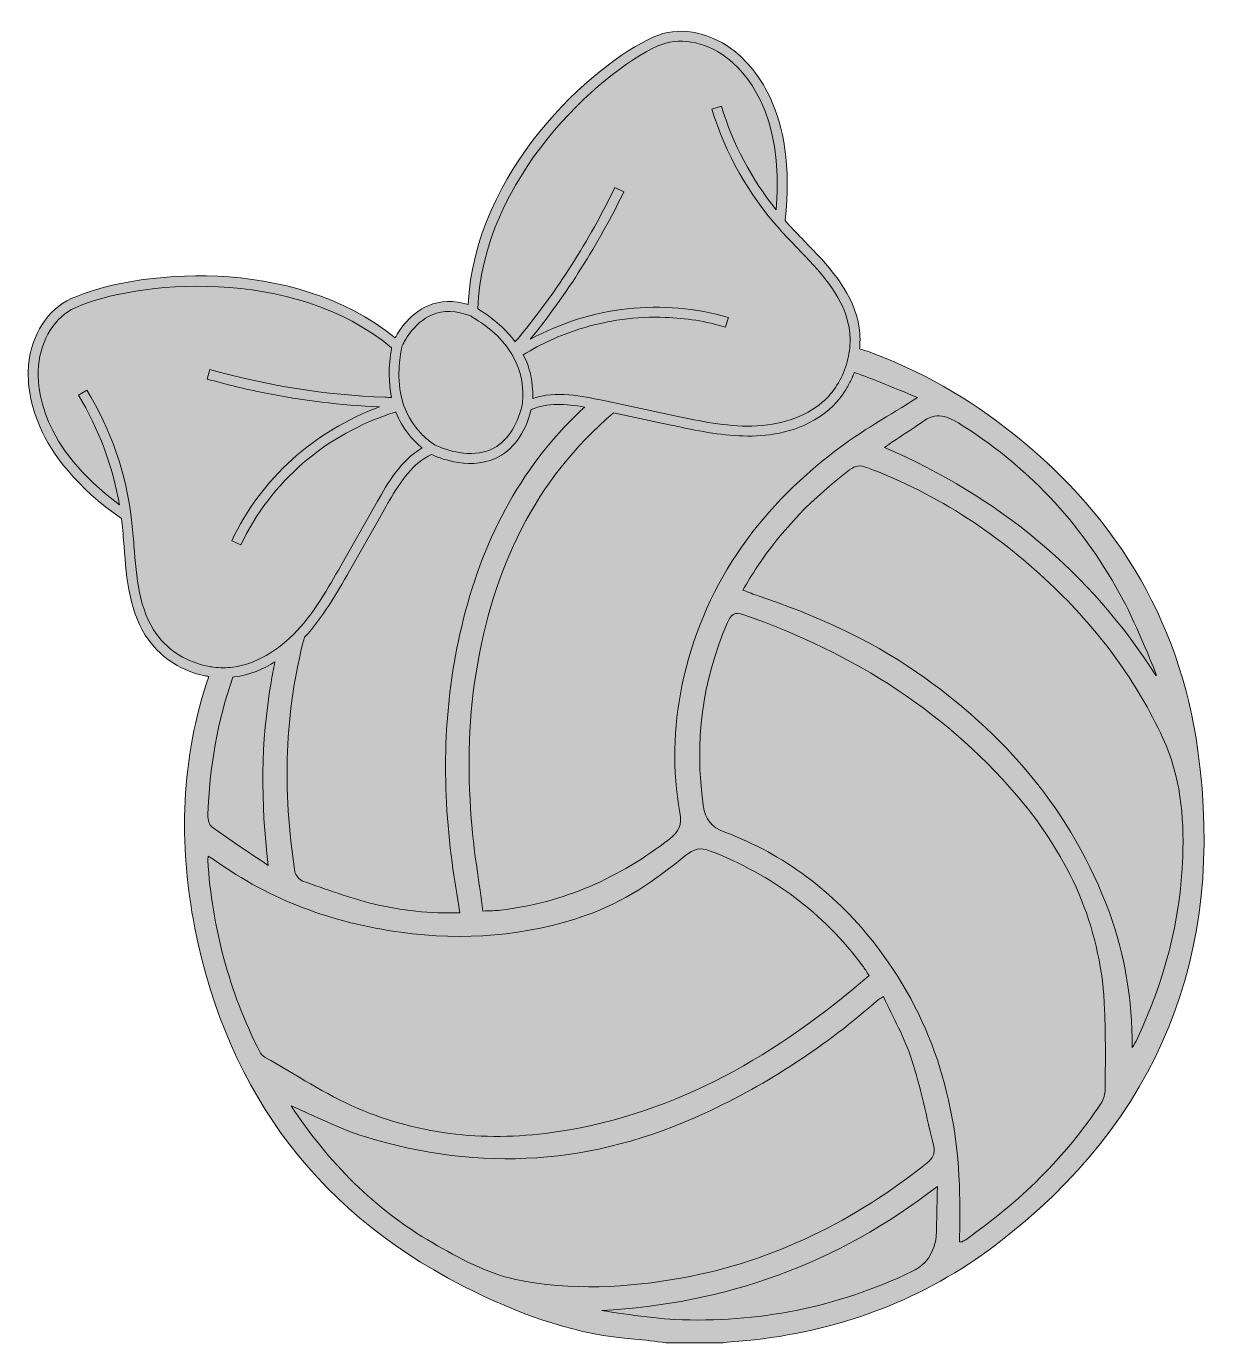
# Model space of a CAD drawing. Header units: inches. Extents: x 0.53 to 9.49, y -9.93 to -0.09.
import ezdxf

# ---------------------------------------------------------------- set-up
doc = ezdxf.new("R2010")
doc.units = ezdxf.units.IN
doc.header["$MEASUREMENT"] = 0
doc.layers.add('Layer 1', color=7, linetype='Continuous')

# ---------------------------------------------------------------- blocks, each defined once
blk = doc.blocks.new('block 3')
at = {"layer": 'Layer 1', "true_color": 0xefe2df}
h = blk.add_hatch(color=254, dxfattribs=at)
h.dxf.hatch_style = 2
edge = h.paths.add_edge_path()
edge.add_spline(control_points=[(7.1838, -2.8662), (6.979, -2.9974), (6.762, -3.1164), (6.5681, -3.2654), (5.9819, -3.7146), (5.577, -4.2888), (5.4249, -5.0211), (5.36, -5.3339), (5.3542, -5.6519), (5.4097, -5.9673), (5.4257, -6.0586), (5.4037, -6.1092), (5.3319, -6.1649), (4.9579, -6.4555), (4.5413, -6.641), (4.0689, -6.6965), (4.03, -6.7011), (3.9908, -6.7008), (3.9388, -6.7034), (3.9105, -6.4935), (3.8761, -6.2905), (3.8576, -6.086), (3.8224, -5.6974), (3.8253, -5.3088), (3.887, -4.9225), (4.0114, -4.1435), (4.3277, -3.4792), (4.9136, -2.9805), (4.9136, -2.9805), (5.2713, -3.0563), (5.2713, -3.0563), (5.2713, -3.0563), (5.3568, -3.0746), (5.3568, -3.0746), (5.3797, -3.0795), (5.4026, -3.0843), (5.4257, -3.0892), (5.5962, -3.125), (5.7715, -3.157), (5.9496, -3.1533), (6.1112, -3.1501), (6.3414, -3.1132), (6.5215, -2.9577), (6.557, -2.9271), (6.5887, -2.8925), (6.6167, -2.8547), (6.6207, -2.8493), (6.6245, -2.8441), (6.6282, -2.8387), (6.6313, -2.8344), (6.6342, -2.8301), (6.637, -2.8258), (6.6422, -2.8178), (6.6473, -2.8098), (6.6522, -2.8015), (6.6528, -2.8013), (6.6528, -2.801), (6.653, -2.8007), (6.6579, -2.7927), (6.6628, -2.7844), (6.6673, -2.7758), (6.6691, -2.7727), (6.6708, -2.7695), (6.6725, -2.7664), (6.6759, -2.7595), (6.6794, -2.7526), (6.6828, -2.7458), (6.6851, -2.7418), (6.6868, -2.7378), (6.6885, -2.7335), (6.6919, -2.7266), (6.6951, -2.7195), (6.6982, -2.712), (6.6994, -2.7097), (6.7002, -2.7075), (6.7011, -2.7052), (6.7042, -2.6977), (6.7074, -2.6897), (6.7102, -2.682), (6.7108, -2.6809), (6.7111, -2.6797), (6.7117, -2.6783), (6.7763, -2.7009), (6.8403, -2.7252), (6.9044, -2.7504), (7.0025, -2.789), (7.0989, -2.831), (7.1838, -2.8662)], knot_values=[0, 0, 0, 0, 1, 1, 1, 2, 2, 2, 3, 3, 3, 4, 4, 4, 5, 5, 5, 6, 6, 6, 7, 7, 7, 8, 8, 8, 9, 9, 9, 10, 10, 10, 11, 11, 11, 12, 12, 12, 13, 13, 13, 14, 14, 14, 15, 15, 15, 16, 16, 16, 17, 17, 17, 18, 18, 18, 19, 19, 19, 20, 20, 20, 21, 21, 21, 22, 22, 22, 23, 23, 23, 24, 24, 24, 25, 25, 25, 26, 26, 26, 27, 27, 27, 28, 28, 28, 29, 29, 29, 29], degree=3, periodic=1)
h = blk.add_hatch(color=254, dxfattribs=at)
h.dxf.hatch_style = 2
edge = h.paths.add_edge_path()
edge.add_spline(control_points=[(4.6991, -2.9365), (4.6903, -2.9445), (4.6814, -2.9528), (4.6725, -2.9611), (4.2041, -3.402), (3.9273, -3.9554), (3.7798, -4.5756), (3.6405, -5.1589), (3.6297, -5.7489), (3.7077, -6.3416), (3.724, -6.4646), (3.746, -6.5867), (3.7663, -6.7162), (3.545, -6.7228), (3.3291, -6.7014), (3.1187, -6.6493), (2.9399, -6.605), (2.7658, -6.5401), (2.5916, -6.4792), (2.5668, -6.4706), (2.5379, -6.436), (2.5342, -6.4097), (2.4401, -5.7983), (2.4572, -5.2124), (2.6054, -4.6577), (2.6059, -4.6571), (2.6062, -4.6568), (2.6068, -4.6562), (2.7443, -4.5078), (2.8444, -4.3311), (2.9414, -4.1604), (2.9414, -4.1604), (3.1527, -3.7884), (3.1527, -3.7884), (3.1527, -3.7884), (3.2153, -3.678), (3.2153, -3.678), (3.2227, -3.6648), (3.2302, -3.6517), (3.2379, -3.6388), (3.3248, -3.489), (3.4181, -3.3543), (3.5545, -3.2911), (3.5833, -3.3045), (3.6445, -3.33), (3.7214, -3.3454), (3.8127, -3.3637), (3.9256, -3.368), (4.0314, -3.3203), (4.161, -3.2622), (4.2507, -3.139), (4.2996, -2.9554), (4.418, -2.9039), (4.555, -2.9113), (4.6991, -2.9365)], knot_values=[0, 0, 0, 0, 1, 1, 1, 2, 2, 2, 3, 3, 3, 4, 4, 4, 5, 5, 5, 6, 6, 6, 7, 7, 7, 8, 8, 8, 9, 9, 9, 10, 10, 10, 11, 11, 11, 12, 12, 12, 13, 13, 13, 14, 14, 14, 15, 15, 15, 16, 16, 16, 17, 17, 17, 18, 18, 18, 18], degree=3, periodic=1)
h = blk.add_hatch(color=254, dxfattribs=at)
h.dxf.hatch_style = 2
edge = h.paths.add_edge_path()
edge.add_spline(control_points=[(7.5265, -3.0786), (8.0406, -3.4069), (8.4368, -3.8421), (8.7209, -4.3795), (8.8167, -4.5607), (8.9755, -4.9415), (8.9681, -4.946), (8.4718, -4.168), (7.7916, -3.6084), (6.9368, -3.2381), (6.9662, -3.2173), (7.167, -3.0856), (7.2358, -3.0378), (7.3392, -2.9659), (7.428, -3.0157), (7.5265, -3.0786)], knot_values=[0, 0, 0, 0, 1, 1, 1, 2, 2, 2, 3, 3, 3, 4, 4, 4, 5, 5, 5, 5], degree=3, periodic=1)
h = blk.add_hatch(color=254, dxfattribs=at)
h.dxf.hatch_style = 2
edge = h.paths.add_edge_path()
edge.add_spline(control_points=[(9.1659, -6.2947), (9.1499, -6.7793), (9.0241, -7.2383), (8.8167, -7.6757), (8.8122, -7.6848), (8.806, -7.693), (8.7877, -7.7231), (8.7874, -7.3619), (8.7352, -7.0323), (8.6174, -6.7143), (8.3366, -5.9559), (7.836, -5.3727), (7.1771, -4.917), (6.8131, -4.6654), (6.4131, -4.4881), (5.9951, -4.3483), (5.9603, -4.3366), (5.9264, -4.3222), (5.8791, -4.3043), (5.9165, -4.2439), (5.9491, -4.1877), (5.9849, -4.1338), (6.1727, -3.8507), (6.4064, -3.6116), (6.6769, -3.4066), (6.7205, -3.3737), (6.7554, -3.3696), (6.806, -3.3885), (7.3405, -3.5872), (7.8032, -3.8974), (8.2112, -4.2912), (8.5473, -4.6157), (8.8206, -4.9852), (9.0176, -5.4118), (9.1484, -5.6951), (9.1759, -5.992), (9.1659, -6.2947)], knot_values=[0, 0, 0, 0, 1, 1, 1, 2, 2, 2, 3, 3, 3, 4, 4, 4, 5, 5, 5, 6, 6, 6, 7, 7, 7, 8, 8, 8, 9, 9, 9, 10, 10, 10, 11, 11, 11, 12, 12, 12, 12], degree=3, periodic=1)
h = blk.add_hatch(color=254, dxfattribs=at)
h.dxf.hatch_style = 2
edge = h.paths.add_edge_path()
edge.add_spline(control_points=[(8.5864, -8.035), (8.5862, -8.0698), (8.5749, -8.1093), (8.556, -8.1382), (8.2882, -8.5468), (7.9428, -8.8793), (7.5446, -9.1591), (7.536, -9.1651), (7.5267, -9.1704), (7.5169, -9.1747), (7.5128, -9.1766), (7.5072, -9.175), (7.4993, -9.175), (7.4993, -9.0543), (7.5017, -8.9336), (7.499, -8.8131), (7.4834, -8.1159), (7.2873, -7.4795), (6.8496, -6.9284), (6.5557, -6.5583), (6.19, -6.2798), (5.7451, -6.1139), (5.6433, -6.0761), (5.6002, -6.0216), (5.5846, -5.9131), (5.5168, -5.4396), (5.575, -4.9857), (5.7652, -4.5472), (5.7914, -4.4866), (5.817, -4.4644), (5.888, -4.4892), (6.7097, -4.777), (7.4235, -5.2242), (7.9786, -5.9028), (8.3437, -6.3492), (8.5603, -6.8583), (8.5824, -7.4402), (8.5899, -7.6383), (8.5878, -7.8368), (8.5864, -8.035)], knot_values=[0, 0, 0, 0, 1, 1, 1, 2, 2, 2, 3, 3, 3, 4, 4, 4, 5, 5, 5, 6, 6, 6, 7, 7, 7, 8, 8, 8, 9, 9, 9, 10, 10, 10, 11, 11, 11, 12, 12, 12, 13, 13, 13, 13], degree=3, periodic=1)
h = blk.add_hatch(color=254, dxfattribs=at)
h.dxf.hatch_style = 2
edge = h.paths.add_edge_path()
edge.add_spline(control_points=[(2.356, -4.9948), (2.2794, -5.4406), (2.2771, -5.8876), (2.3343, -6.3622), (2.1804, -6.2581), (2.046, -6.1706), (1.9159, -6.0769), (1.8948, -6.0614), (1.8831, -6.0182), (1.8839, -5.9888), (1.8945, -5.6299), (1.9565, -5.285), (2.0701, -4.9551), (2.0738, -4.9548), (2.0772, -4.9545), (2.0809, -4.9539), (2.1965, -4.9385), (2.2983, -4.8953), (2.3852, -4.8412), (2.3746, -4.8921), (2.3649, -4.9433), (2.356, -4.9948)], knot_values=[0, 0, 0, 0, 1, 1, 1, 2, 2, 2, 3, 3, 3, 4, 4, 4, 5, 5, 5, 6, 6, 6, 7, 7, 7, 7], degree=3, periodic=1)
h = blk.add_hatch(color=254, dxfattribs=at)
h.dxf.hatch_style = 2
edge = h.paths.add_edge_path()
edge.add_spline(control_points=[(2.2696, -7.7515), (2.0417, -7.3024), (1.9162, -6.8253), (1.8826, -6.3233), (1.8821, -6.3158), (1.8845, -6.3081), (1.8864, -6.2942), (1.9042, -6.3042), (1.9205, -6.3116), (1.9345, -6.3219), (2.3506, -6.6235), (2.8186, -6.7919), (3.3247, -6.862), (3.7964, -6.9273), (4.2581, -6.8925), (4.71, -6.7346), (4.9902, -6.6369), (5.2281, -6.472), (5.4538, -6.2868), (5.513, -6.2381), (5.5613, -6.2251), (5.6368, -6.2545), (6.0977, -6.4335), (6.4803, -6.7141), (6.7745, -7.1127), (6.7901, -7.1337), (6.8036, -7.1561), (6.8235, -7.186), (6.142, -7.7727), (5.3971, -8.2152), (4.5006, -8.3516), (3.9854, -8.43), (3.478, -8.3832), (2.9984, -8.1754), (2.7595, -8.0721), (2.5395, -7.9253), (2.3117, -7.7969), (2.2946, -7.7872), (2.2787, -7.7693), (2.2696, -7.7515)], knot_values=[0, 0, 0, 0, 1, 1, 1, 2, 2, 2, 3, 3, 3, 4, 4, 4, 5, 5, 5, 6, 6, 6, 7, 7, 7, 8, 8, 8, 9, 9, 9, 10, 10, 10, 11, 11, 11, 12, 12, 12, 13, 13, 13, 13], degree=3, periodic=1)
h = blk.add_hatch(color=254, dxfattribs=at)
h.dxf.hatch_style = 2
edge = h.paths.add_edge_path()
edge.add_spline(control_points=[(4.1837, -9.4561), (3.9669, -9.4114), (3.7588, -9.2953), (3.5634, -9.1828), (3.1271, -8.9314), (2.7835, -8.5778), (2.5051, -8.1589), (2.6909, -8.2377), (2.8672, -8.3309), (3.0544, -8.3889), (3.9225, -8.6584), (4.7691, -8.5982), (5.596, -8.2137), (6.071, -7.993), (6.5016, -7.7099), (6.893, -7.3646), (6.8988, -7.3596), (6.9064, -7.3566), (6.9303, -7.3428), (7.0023, -7.5002), (7.0881, -7.6499), (7.1403, -7.8107), (7.2094, -8.0234), (7.2522, -8.2447), (7.3061, -8.4624), (7.3188, -8.5141), (7.3002, -8.55), (7.2577, -8.5842), (6.7177, -9.0166), (6.1159, -9.3175), (5.4318, -9.4437), (5.0167, -9.5202), (4.5953, -9.5408), (4.1837, -9.4561)], knot_values=[0, 0, 0, 0, 1, 1, 1, 2, 2, 2, 3, 3, 3, 4, 4, 4, 5, 5, 5, 6, 6, 6, 7, 7, 7, 8, 8, 8, 9, 9, 9, 10, 10, 10, 11, 11, 11, 11], degree=3, periodic=1)
h = blk.add_hatch(color=254, dxfattribs=at)
h.dxf.hatch_style = 2
edge = h.paths.add_edge_path()
edge.add_spline(control_points=[(7.3207, -9.1599), (7.2883, -9.3216), (7.2027, -9.3628), (7.1425, -9.3981), (6.581, -9.665), (5.9908, -9.7827), (5.3713, -9.7558), (5.1898, -9.7478), (4.8259, -9.6881), (4.8259, -9.6881), (5.7483, -9.6391), (6.58, -9.3434), (7.3333, -8.7608), (7.3277, -8.8751), (7.3295, -9.116), (7.3207, -9.1599)], knot_values=[0, 0, 0, 0, 1, 1, 1, 2, 2, 2, 3, 3, 3, 4, 4, 4, 5, 5, 5, 5], degree=3, periodic=1)
at = {"layer": 'Layer 1', "lineweight": 0}
for points, knots in [([(7.1838, -2.8662), (6.979, -2.9974), (6.762, -3.1164), (6.5681, -3.2654), (5.9819, -3.7146), (5.577, -4.2888), (5.4249, -5.0211), (5.36, -5.3339), (5.3542, -5.6519), (5.4097, -5.9673), (5.4257, -6.0586), (5.4037, -6.1092), (5.3319, -6.1649), (4.9579, -6.4555), (4.5413, -6.641), (4.0689, -6.6965), (4.03, -6.7011), (3.9908, -6.7008), (3.9388, -6.7034), (3.9105, -6.4935), (3.8761, -6.2905), (3.8576, -6.086), (3.8224, -5.6974), (3.8253, -5.3088), (3.887, -4.9225), (4.0114, -4.1435), (4.3277, -3.4792), (4.9136, -2.9805), (4.9136, -2.9805), (5.2713, -3.0563), (5.2713, -3.0563), (5.2713, -3.0563), (5.3568, -3.0746), (5.3568, -3.0746), (5.3797, -3.0795), (5.4026, -3.0843), (5.4257, -3.0892), (5.5962, -3.125), (5.7715, -3.157), (5.9496, -3.1533), (6.1112, -3.1501), (6.3414, -3.1132), (6.5215, -2.9577), (6.557, -2.9271), (6.5887, -2.8925), (6.6167, -2.8547), (6.6207, -2.8493), (6.6245, -2.8441), (6.6282, -2.8387), (6.6313, -2.8344), (6.6342, -2.8301), (6.637, -2.8258), (6.6422, -2.8178), (6.6473, -2.8098), (6.6522, -2.8015), (6.6528, -2.8013), (6.6528, -2.801), (6.653, -2.8007), (6.6579, -2.7927), (6.6628, -2.7844), (6.6673, -2.7758), (6.6691, -2.7727), (6.6708, -2.7695), (6.6725, -2.7664), (6.6759, -2.7595), (6.6794, -2.7526), (6.6828, -2.7458), (6.6851, -2.7418), (6.6868, -2.7378), (6.6885, -2.7335), (6.6919, -2.7266), (6.6951, -2.7195), (6.6982, -2.712), (6.6994, -2.7097), (6.7002, -2.7075), (6.7011, -2.7052), (6.7042, -2.6977), (6.7074, -2.6897), (6.7102, -2.682), (6.7108, -2.6809), (6.7111, -2.6797), (6.7117, -2.6783), (6.7763, -2.7009), (6.8403, -2.7252), (6.9044, -2.7504), (7.0025, -2.789), (7.0989, -2.831), (7.1838, -2.8662)], [0, 0, 0, 0, 1, 1, 1, 2, 2, 2, 3, 3, 3, 4, 4, 4, 5, 5, 5, 6, 6, 6, 7, 7, 7, 8, 8, 8, 9, 9, 9, 10, 10, 10, 11, 11, 11, 12, 12, 12, 13, 13, 13, 14, 14, 14, 15, 15, 15, 16, 16, 16, 17, 17, 17, 18, 18, 18, 19, 19, 19, 20, 20, 20, 21, 21, 21, 22, 22, 22, 23, 23, 23, 24, 24, 24, 25, 25, 25, 26, 26, 26, 27, 27, 27, 28, 28, 28, 29, 29, 29, 29]), ([(4.6991, -2.9365), (4.6903, -2.9445), (4.6814, -2.9528), (4.6725, -2.9611), (4.2041, -3.402), (3.9273, -3.9554), (3.7798, -4.5756), (3.6405, -5.1589), (3.6297, -5.7489), (3.7077, -6.3416), (3.724, -6.4646), (3.746, -6.5867), (3.7663, -6.7162), (3.545, -6.7228), (3.3291, -6.7014), (3.1187, -6.6493), (2.9399, -6.605), (2.7658, -6.5401), (2.5916, -6.4792), (2.5668, -6.4706), (2.5379, -6.436), (2.5342, -6.4097), (2.4401, -5.7983), (2.4572, -5.2124), (2.6054, -4.6577), (2.6059, -4.6571), (2.6062, -4.6568), (2.6068, -4.6562), (2.7443, -4.5078), (2.8444, -4.3311), (2.9414, -4.1604), (2.9414, -4.1604), (3.1527, -3.7884), (3.1527, -3.7884), (3.1527, -3.7884), (3.2153, -3.678), (3.2153, -3.678), (3.2227, -3.6648), (3.2302, -3.6517), (3.2379, -3.6388), (3.3248, -3.489), (3.4181, -3.3543), (3.5545, -3.2911), (3.5833, -3.3045), (3.6445, -3.33), (3.7214, -3.3454), (3.8127, -3.3637), (3.9256, -3.368), (4.0314, -3.3203), (4.161, -3.2622), (4.2507, -3.139), (4.2996, -2.9554), (4.418, -2.9039), (4.555, -2.9113), (4.6991, -2.9365)], [0, 0, 0, 0, 1, 1, 1, 2, 2, 2, 3, 3, 3, 4, 4, 4, 5, 5, 5, 6, 6, 6, 7, 7, 7, 8, 8, 8, 9, 9, 9, 10, 10, 10, 11, 11, 11, 12, 12, 12, 13, 13, 13, 14, 14, 14, 15, 15, 15, 16, 16, 16, 17, 17, 17, 18, 18, 18, 18]), ([(7.5265, -3.0786), (8.0406, -3.4069), (8.4368, -3.8421), (8.7209, -4.3795), (8.8167, -4.5607), (8.9755, -4.9415), (8.9681, -4.946), (8.4718, -4.168), (7.7916, -3.6084), (6.9368, -3.2381), (6.9662, -3.2173), (7.167, -3.0856), (7.2358, -3.0378), (7.3392, -2.9659), (7.428, -3.0157), (7.5265, -3.0786)], [0, 0, 0, 0, 1, 1, 1, 2, 2, 2, 3, 3, 3, 4, 4, 4, 5, 5, 5, 5]), ([(9.1659, -6.2947), (9.1499, -6.7793), (9.0241, -7.2383), (8.8167, -7.6757), (8.8122, -7.6848), (8.806, -7.693), (8.7877, -7.7231), (8.7874, -7.3619), (8.7352, -7.0323), (8.6174, -6.7143), (8.3366, -5.9559), (7.836, -5.3727), (7.1771, -4.917), (6.8131, -4.6654), (6.4131, -4.4881), (5.9951, -4.3483), (5.9603, -4.3366), (5.9264, -4.3222), (5.8791, -4.3043), (5.9165, -4.2439), (5.9491, -4.1877), (5.9849, -4.1338), (6.1727, -3.8507), (6.4064, -3.6116), (6.6769, -3.4066), (6.7205, -3.3737), (6.7554, -3.3696), (6.806, -3.3885), (7.3405, -3.5872), (7.8032, -3.8974), (8.2112, -4.2912), (8.5473, -4.6157), (8.8206, -4.9852), (9.0176, -5.4118), (9.1484, -5.6951), (9.1759, -5.992), (9.1659, -6.2947)], [0, 0, 0, 0, 1, 1, 1, 2, 2, 2, 3, 3, 3, 4, 4, 4, 5, 5, 5, 6, 6, 6, 7, 7, 7, 8, 8, 8, 9, 9, 9, 10, 10, 10, 11, 11, 11, 12, 12, 12, 12]), ([(8.5864, -8.035), (8.5862, -8.0698), (8.5749, -8.1093), (8.556, -8.1382), (8.2882, -8.5468), (7.9428, -8.8793), (7.5446, -9.1591), (7.536, -9.1651), (7.5267, -9.1704), (7.5169, -9.1747), (7.5128, -9.1766), (7.5072, -9.175), (7.4993, -9.175), (7.4993, -9.0543), (7.5017, -8.9336), (7.499, -8.8131), (7.4834, -8.1159), (7.2873, -7.4795), (6.8496, -6.9284), (6.5557, -6.5583), (6.19, -6.2798), (5.7451, -6.1139), (5.6433, -6.0761), (5.6002, -6.0216), (5.5846, -5.9131), (5.5168, -5.4396), (5.575, -4.9857), (5.7652, -4.5472), (5.7914, -4.4866), (5.817, -4.4644), (5.888, -4.4892), (6.7097, -4.777), (7.4235, -5.2242), (7.9786, -5.9028), (8.3437, -6.3492), (8.5603, -6.8583), (8.5824, -7.4402), (8.5899, -7.6383), (8.5878, -7.8368), (8.5864, -8.035)], [0, 0, 0, 0, 1, 1, 1, 2, 2, 2, 3, 3, 3, 4, 4, 4, 5, 5, 5, 6, 6, 6, 7, 7, 7, 8, 8, 8, 9, 9, 9, 10, 10, 10, 11, 11, 11, 12, 12, 12, 13, 13, 13, 13]), ([(2.356, -4.9948), (2.2794, -5.4406), (2.2771, -5.8876), (2.3343, -6.3622), (2.1804, -6.2581), (2.046, -6.1706), (1.9159, -6.0769), (1.8948, -6.0614), (1.8831, -6.0182), (1.8839, -5.9888), (1.8945, -5.6299), (1.9565, -5.285), (2.0701, -4.9551), (2.0738, -4.9548), (2.0772, -4.9545), (2.0809, -4.9539), (2.1965, -4.9385), (2.2983, -4.8953), (2.3852, -4.8412), (2.3746, -4.8921), (2.3649, -4.9433), (2.356, -4.9948)], [0, 0, 0, 0, 1, 1, 1, 2, 2, 2, 3, 3, 3, 4, 4, 4, 5, 5, 5, 6, 6, 6, 7, 7, 7, 7]), ([(2.2696, -7.7515), (2.0417, -7.3024), (1.9162, -6.8253), (1.8826, -6.3233), (1.8821, -6.3158), (1.8845, -6.3081), (1.8864, -6.2942), (1.9042, -6.3042), (1.9205, -6.3116), (1.9345, -6.3219), (2.3506, -6.6235), (2.8186, -6.7919), (3.3247, -6.862), (3.7964, -6.9273), (4.2581, -6.8925), (4.71, -6.7346), (4.9902, -6.6369), (5.2281, -6.472), (5.4538, -6.2868), (5.513, -6.2381), (5.5613, -6.2251), (5.6368, -6.2545), (6.0977, -6.4335), (6.4803, -6.7141), (6.7745, -7.1127), (6.7901, -7.1337), (6.8036, -7.1561), (6.8235, -7.186), (6.142, -7.7727), (5.3971, -8.2152), (4.5006, -8.3516), (3.9854, -8.43), (3.478, -8.3832), (2.9984, -8.1754), (2.7595, -8.0721), (2.5395, -7.9253), (2.3117, -7.7969), (2.2946, -7.7872), (2.2787, -7.7693), (2.2696, -7.7515)], [0, 0, 0, 0, 1, 1, 1, 2, 2, 2, 3, 3, 3, 4, 4, 4, 5, 5, 5, 6, 6, 6, 7, 7, 7, 8, 8, 8, 9, 9, 9, 10, 10, 10, 11, 11, 11, 12, 12, 12, 13, 13, 13, 13]), ([(4.1837, -9.4561), (3.9669, -9.4114), (3.7588, -9.2953), (3.5634, -9.1828), (3.1271, -8.9314), (2.7835, -8.5778), (2.5051, -8.1589), (2.6909, -8.2377), (2.8672, -8.3309), (3.0544, -8.3889), (3.9225, -8.6584), (4.7691, -8.5982), (5.596, -8.2137), (6.071, -7.993), (6.5016, -7.7099), (6.893, -7.3646), (6.8988, -7.3596), (6.9064, -7.3566), (6.9303, -7.3428), (7.0023, -7.5002), (7.0881, -7.6499), (7.1403, -7.8107), (7.2094, -8.0234), (7.2522, -8.2447), (7.3061, -8.4624), (7.3188, -8.5141), (7.3002, -8.55), (7.2577, -8.5842), (6.7177, -9.0166), (6.1159, -9.3175), (5.4318, -9.4437), (5.0167, -9.5202), (4.5953, -9.5408), (4.1837, -9.4561)], [0, 0, 0, 0, 1, 1, 1, 2, 2, 2, 3, 3, 3, 4, 4, 4, 5, 5, 5, 6, 6, 6, 7, 7, 7, 8, 8, 8, 9, 9, 9, 10, 10, 10, 11, 11, 11, 11]), ([(7.3207, -9.1599), (7.2883, -9.3216), (7.2027, -9.3628), (7.1425, -9.3981), (6.581, -9.665), (5.9908, -9.7827), (5.3713, -9.7558), (5.1898, -9.7478), (4.8259, -9.6881), (4.8259, -9.6881), (5.7483, -9.6391), (6.58, -9.3434), (7.3333, -8.7608), (7.3277, -8.8751), (7.3295, -9.116), (7.3207, -9.1599)], [0, 0, 0, 0, 1, 1, 1, 2, 2, 2, 3, 3, 3, 4, 4, 4, 5, 5, 5, 5])]:
    blk.add_open_spline(points, degree=3, knots=knots, dxfattribs=at)
blk = doc.blocks.new('block 4')
at = {"layer": 'Layer 1', "true_color": 0xef5bbb}
h = blk.add_hatch(color=223, dxfattribs=at)
h.dxf.hatch_style = 2
edge = h.paths.add_edge_path()
edge.add_spline(control_points=[(6.4728, -2.9014), (6.3455, -3.0115), (6.1591, -3.0744), (5.9481, -3.079), (5.7542, -3.083), (5.56, -3.0415), (5.3722, -3.0018), (5.3722, -3.0018), (4.8297, -2.8863), (4.8297, -2.8863), (4.6821, -2.8551), (4.4851, -2.8133), (4.3101, -2.8717), (4.3115, -2.8396), (4.3107, -2.8082), (4.3073, -2.7773), (4.2998, -2.6955), (4.2772, -2.6183), (4.2401, -2.546), (4.3727, -2.4642), (4.5151, -2.3996), (4.6627, -2.3532), (4.8686, -2.2886), (5.0848, -2.2589), (5.2989, -2.2663), (5.2989, -2.2663), (5.3001, -2.2663), (5.3001, -2.2663), (5.4528, -2.2717), (5.6043, -2.296), (5.7508, -2.3395), (5.7508, -2.3395), (5.7711, -2.2715), (5.7711, -2.2715), (5.7711, -2.2715), (5.7719, -2.2683), (5.7719, -2.2683), (5.2864, -2.123), (4.7428, -2.1848), (4.2915, -2.4304), (4.566, -2.0916), (4.8014, -1.721), (4.9907, -1.3281), (4.9907, -1.3281), (4.9238, -1.2958), (4.9238, -1.2958), (4.7316, -1.6947), (4.4917, -2.0704), (4.2106, -2.4127), (4.2006, -2.425), (4.19, -2.4367), (4.1797, -2.449), (4.1137, -2.3601), (4.023, -2.2792), (3.9075, -2.2071), (3.9049, -2.2054), (3.9032, -2.2043), (3.9009, -2.2028), (3.9309, -1.24), (4.8031, -0.4368), (5.2458, -0.2378), (5.3965, -0.17), (5.5909, -0.202), (5.7533, -0.3212), (5.89, -0.4216), (6.1911, -0.7302), (6.1291, -1.4628), (5.9455, -1.2343), (5.8048, -0.9692), (5.7199, -0.6893), (5.7199, -0.6893), (5.6487, -0.711), (5.6487, -0.711), (5.7488, -1.0401), (5.9232, -1.3495), (6.1528, -1.6058), (6.1957, -1.6535), (6.2415, -1.7007), (6.2858, -1.7467), (6.4491, -1.916), (6.6183, -2.091), (6.6675, -2.3141), (6.6775, -2.359), (6.6818, -2.405), (6.6807, -2.451), (6.6792, -2.5077), (6.6701, -2.5643), (6.6535, -2.6186), (6.6206, -2.7273), (6.5583, -2.8273), (6.4728, -2.9014)], knot_values=[0, 0, 0, 0, 1, 1, 1, 2, 2, 2, 3, 3, 3, 4, 4, 4, 5, 5, 5, 6, 6, 6, 7, 7, 7, 8, 8, 8, 9, 9, 9, 10, 10, 10, 11, 11, 11, 12, 12, 12, 13, 13, 13, 14, 14, 14, 15, 15, 15, 16, 16, 16, 17, 17, 17, 18, 18, 18, 19, 19, 19, 20, 20, 20, 21, 21, 21, 22, 22, 22, 23, 23, 23, 24, 24, 24, 25, 25, 25, 26, 26, 26, 27, 27, 27, 28, 28, 28, 29, 29, 29, 30, 30, 30, 30], degree=3, periodic=1)
h = blk.add_hatch(color=223, dxfattribs=at)
h.dxf.hatch_style = 2
edge = h.paths.add_edge_path()
edge.add_spline(control_points=[(3.1506, -3.6412), (3.1506, -3.6412), (3.0542, -3.811), (3.0542, -3.811), (3.0542, -3.811), (2.8766, -4.1236), (2.8766, -4.1236), (2.782, -4.2906), (2.6839, -4.4633), (2.5521, -4.6054), (2.4088, -4.7604), (2.2378, -4.8579), (2.0711, -4.8802), (2.0225, -4.8868), (1.9733, -4.8865), (1.9244, -4.8802), (1.911, -4.8788), (1.8975, -4.8765), (1.8841, -4.8739), (1.7334, -4.845), (1.5921, -4.7598), (1.5023, -4.6357), (1.3685, -4.451), (1.3496, -4.2082), (1.3316, -3.9737), (1.3268, -3.91), (1.3216, -3.8445), (1.3145, -3.7807), (1.2753, -3.439), (1.1595, -3.1033), (0.9799, -2.8096), (0.9799, -2.8096), (0.9164, -2.8485), (0.9164, -2.8485), (1.0694, -3.0981), (1.1743, -3.3792), (1.2232, -3.6681), (0.6342, -3.2283), (0.6033, -2.7982), (0.619, -2.6292), (0.6373, -2.4287), (0.7426, -2.262), (0.8933, -2.1942), (1.3362, -1.9952), (2.5163, -1.8763), (3.2564, -2.4934), (3.2561, -2.4956), (3.2558, -2.4976), (3.2552, -2.5002), (3.2324, -2.6349), (3.2326, -2.7564), (3.2555, -2.8648), (3.2392, -2.8645), (3.2232, -2.8642), (3.2072, -2.8637), (2.7648, -2.8468), (2.3245, -2.777), (1.8984, -2.6558), (1.8984, -2.6558), (1.8781, -2.7273), (1.8781, -2.7273), (2.0191, -2.7673), (2.1617, -2.8019), (2.3056, -2.8311), (2.5892, -2.888), (2.8772, -2.9231), (3.1663, -2.936), (2.6833, -3.1107), (2.2767, -3.4762), (2.0628, -3.9357), (2.0628, -3.9357), (2.1303, -3.9672), (2.1303, -3.9672), (2.3482, -3.4988), (2.7745, -3.1319), (3.2761, -2.9778), (3.2798, -2.9763), (3.2838, -2.9752), (3.2878, -2.974), (3.3116, -3.0347), (3.3436, -3.0904), (3.3842, -3.141), (3.4056, -3.1679), (3.4294, -3.1934), (3.4557, -3.2174), (3.4651, -3.226), (3.4748, -3.2343), (3.4849, -3.2426), (3.325, -3.3346), (3.2252, -3.5096), (3.1506, -3.6412)], knot_values=[0, 0, 0, 0, 1, 1, 1, 2, 2, 2, 3, 3, 3, 4, 4, 4, 5, 5, 5, 6, 6, 6, 7, 7, 7, 8, 8, 8, 9, 9, 9, 10, 10, 10, 11, 11, 11, 12, 12, 12, 13, 13, 13, 14, 14, 14, 15, 15, 15, 16, 16, 16, 17, 17, 17, 18, 18, 18, 19, 19, 19, 20, 20, 20, 21, 21, 21, 22, 22, 22, 23, 23, 23, 24, 24, 24, 25, 25, 25, 26, 26, 26, 27, 27, 27, 28, 28, 28, 29, 29, 29, 30, 30, 30, 30], degree=3, periodic=1)
h = blk.add_hatch(color=223, dxfattribs=at)
h.dxf.hatch_style = 2
edge = h.paths.add_edge_path()
edge.add_spline(control_points=[(4.2321, -2.9217), (4.19, -3.0907), (4.1125, -3.2019), (4.0013, -3.2523), (3.9827, -3.2606), (3.9638, -3.2671), (3.9447, -3.272), (3.7802, -3.3132), (3.605, -3.2328), (3.5761, -3.2188), (3.5761, -3.2188), (3.5761, -3.2185), (3.5761, -3.2185), (3.5592, -3.2068), (3.5435, -3.1948), (3.5286, -3.1822), (3.4997, -3.1585), (3.4746, -3.1333), (3.4528, -3.1076), (3.4034, -3.0498), (3.3702, -2.9881), (3.3482, -2.9269), (3.2873, -2.755), (3.3159, -2.5869), (3.3284, -2.5128), (3.3304, -2.5008), (3.3319, -2.4919), (3.3327, -2.4851), (3.3459, -2.4553), (3.4177, -2.3072), (3.5581, -2.2474), (3.6438, -2.2108), (3.7405, -2.2137), (3.8457, -2.2554), (3.8514, -2.2594), (3.8583, -2.264), (3.8683, -2.27), (3.9252, -2.3055), (4.0476, -2.3818), (4.1354, -2.5125), (4.1872, -2.5889), (4.2269, -2.6835), (4.2349, -2.7996), (4.2378, -2.8379), (4.2369, -2.8785), (4.2321, -2.9217)], knot_values=[0, 0, 0, 0, 1, 1, 1, 2, 2, 2, 3, 3, 3, 4, 4, 4, 5, 5, 5, 6, 6, 6, 7, 7, 7, 8, 8, 8, 9, 9, 9, 10, 10, 10, 11, 11, 11, 12, 12, 12, 13, 13, 13, 14, 14, 14, 15, 15, 15, 15], degree=3, periodic=1)
at = {"layer": 'Layer 1', "lineweight": 0}
for points, knots in [([(6.4728, -2.9014), (6.3455, -3.0115), (6.1591, -3.0744), (5.9481, -3.079), (5.7542, -3.083), (5.56, -3.0415), (5.3722, -3.0018), (5.3722, -3.0018), (4.8297, -2.8863), (4.8297, -2.8863), (4.6821, -2.8551), (4.4851, -2.8133), (4.3101, -2.8717), (4.3115, -2.8396), (4.3107, -2.8082), (4.3073, -2.7773), (4.2998, -2.6955), (4.2772, -2.6183), (4.2401, -2.546), (4.3727, -2.4642), (4.5151, -2.3996), (4.6627, -2.3532), (4.8686, -2.2886), (5.0848, -2.2589), (5.2989, -2.2663), (5.2989, -2.2663), (5.3001, -2.2663), (5.3001, -2.2663), (5.4528, -2.2717), (5.6043, -2.296), (5.7508, -2.3395), (5.7508, -2.3395), (5.7711, -2.2715), (5.7711, -2.2715), (5.7711, -2.2715), (5.7719, -2.2683), (5.7719, -2.2683), (5.2864, -2.123), (4.7428, -2.1848), (4.2915, -2.4304), (4.566, -2.0916), (4.8014, -1.721), (4.9907, -1.3281), (4.9907, -1.3281), (4.9238, -1.2958), (4.9238, -1.2958), (4.7316, -1.6947), (4.4917, -2.0704), (4.2106, -2.4127), (4.2006, -2.425), (4.19, -2.4367), (4.1797, -2.449), (4.1137, -2.3601), (4.023, -2.2792), (3.9075, -2.2071), (3.9049, -2.2054), (3.9032, -2.2043), (3.9009, -2.2028), (3.9309, -1.24), (4.8031, -0.4368), (5.2458, -0.2378), (5.3965, -0.17), (5.5909, -0.202), (5.7533, -0.3212), (5.89, -0.4216), (6.1911, -0.7302), (6.1291, -1.4628), (5.9455, -1.2343), (5.8048, -0.9692), (5.7199, -0.6893), (5.7199, -0.6893), (5.6487, -0.711), (5.6487, -0.711), (5.7488, -1.0401), (5.9232, -1.3495), (6.1528, -1.6058), (6.1957, -1.6535), (6.2415, -1.7007), (6.2858, -1.7467), (6.4491, -1.916), (6.6183, -2.091), (6.6675, -2.3141), (6.6775, -2.359), (6.6818, -2.405), (6.6807, -2.451), (6.6792, -2.5077), (6.6701, -2.5643), (6.6535, -2.6186), (6.6206, -2.7273), (6.5583, -2.8273), (6.4728, -2.9014)], [0, 0, 0, 0, 1, 1, 1, 2, 2, 2, 3, 3, 3, 4, 4, 4, 5, 5, 5, 6, 6, 6, 7, 7, 7, 8, 8, 8, 9, 9, 9, 10, 10, 10, 11, 11, 11, 12, 12, 12, 13, 13, 13, 14, 14, 14, 15, 15, 15, 16, 16, 16, 17, 17, 17, 18, 18, 18, 19, 19, 19, 20, 20, 20, 21, 21, 21, 22, 22, 22, 23, 23, 23, 24, 24, 24, 25, 25, 25, 26, 26, 26, 27, 27, 27, 28, 28, 28, 29, 29, 29, 30, 30, 30, 30]), ([(3.1506, -3.6412), (3.1506, -3.6412), (3.0542, -3.811), (3.0542, -3.811), (3.0542, -3.811), (2.8766, -4.1236), (2.8766, -4.1236), (2.782, -4.2906), (2.6839, -4.4633), (2.5521, -4.6054), (2.4088, -4.7604), (2.2378, -4.8579), (2.0711, -4.8802), (2.0225, -4.8868), (1.9733, -4.8865), (1.9244, -4.8802), (1.911, -4.8788), (1.8975, -4.8765), (1.8841, -4.8739), (1.7334, -4.845), (1.5921, -4.7598), (1.5023, -4.6357), (1.3685, -4.451), (1.3496, -4.2082), (1.3316, -3.9737), (1.3268, -3.91), (1.3216, -3.8445), (1.3145, -3.7807), (1.2753, -3.439), (1.1595, -3.1033), (0.9799, -2.8096), (0.9799, -2.8096), (0.9164, -2.8485), (0.9164, -2.8485), (1.0694, -3.0981), (1.1743, -3.3792), (1.2232, -3.6681), (0.6342, -3.2283), (0.6033, -2.7982), (0.619, -2.6292), (0.6373, -2.4287), (0.7426, -2.262), (0.8933, -2.1942), (1.3362, -1.9952), (2.5163, -1.8763), (3.2564, -2.4934), (3.2561, -2.4956), (3.2558, -2.4976), (3.2552, -2.5002), (3.2324, -2.6349), (3.2326, -2.7564), (3.2555, -2.8648), (3.2392, -2.8645), (3.2232, -2.8642), (3.2072, -2.8637), (2.7648, -2.8468), (2.3245, -2.777), (1.8984, -2.6558), (1.8984, -2.6558), (1.8781, -2.7273), (1.8781, -2.7273), (2.0191, -2.7673), (2.1617, -2.8019), (2.3056, -2.8311), (2.5892, -2.888), (2.8772, -2.9231), (3.1663, -2.936), (2.6833, -3.1107), (2.2767, -3.4762), (2.0628, -3.9357), (2.0628, -3.9357), (2.1303, -3.9672), (2.1303, -3.9672), (2.3482, -3.4988), (2.7745, -3.1319), (3.2761, -2.9778), (3.2798, -2.9763), (3.2838, -2.9752), (3.2878, -2.974), (3.3116, -3.0347), (3.3436, -3.0904), (3.3842, -3.141), (3.4056, -3.1679), (3.4294, -3.1934), (3.4557, -3.2174), (3.4651, -3.226), (3.4748, -3.2343), (3.4849, -3.2426), (3.325, -3.3346), (3.2252, -3.5096), (3.1506, -3.6412)], [0, 0, 0, 0, 1, 1, 1, 2, 2, 2, 3, 3, 3, 4, 4, 4, 5, 5, 5, 6, 6, 6, 7, 7, 7, 8, 8, 8, 9, 9, 9, 10, 10, 10, 11, 11, 11, 12, 12, 12, 13, 13, 13, 14, 14, 14, 15, 15, 15, 16, 16, 16, 17, 17, 17, 18, 18, 18, 19, 19, 19, 20, 20, 20, 21, 21, 21, 22, 22, 22, 23, 23, 23, 24, 24, 24, 25, 25, 25, 26, 26, 26, 27, 27, 27, 28, 28, 28, 29, 29, 29, 30, 30, 30, 30]), ([(4.2321, -2.9217), (4.19, -3.0907), (4.1125, -3.2019), (4.0013, -3.2523), (3.9827, -3.2606), (3.9638, -3.2671), (3.9447, -3.272), (3.7802, -3.3132), (3.605, -3.2328), (3.5761, -3.2188), (3.5761, -3.2188), (3.5761, -3.2185), (3.5761, -3.2185), (3.5592, -3.2068), (3.5435, -3.1948), (3.5286, -3.1822), (3.4997, -3.1585), (3.4746, -3.1333), (3.4528, -3.1076), (3.4034, -3.0498), (3.3702, -2.9881), (3.3482, -2.9269), (3.2873, -2.755), (3.3159, -2.5869), (3.3284, -2.5128), (3.3304, -2.5008), (3.3319, -2.4919), (3.3327, -2.4851), (3.3459, -2.4553), (3.4177, -2.3072), (3.5581, -2.2474), (3.6438, -2.2108), (3.7405, -2.2137), (3.8457, -2.2554), (3.8514, -2.2594), (3.8583, -2.264), (3.8683, -2.27), (3.9252, -2.3055), (4.0476, -2.3818), (4.1354, -2.5125), (4.1872, -2.5889), (4.2269, -2.6835), (4.2349, -2.7996), (4.2378, -2.8379), (4.2369, -2.8785), (4.2321, -2.9217)], [0, 0, 0, 0, 1, 1, 1, 2, 2, 2, 3, 3, 3, 4, 4, 4, 5, 5, 5, 6, 6, 6, 7, 7, 7, 8, 8, 8, 9, 9, 9, 10, 10, 10, 11, 11, 11, 12, 12, 12, 13, 13, 13, 14, 14, 14, 15, 15, 15, 15])]:
    blk.add_open_spline(points, degree=3, knots=knots, dxfattribs=at)
blk = doc.blocks.new('block 2')
at = {"layer": 'Layer 1', "true_color": 0xffffff}
h = blk.add_hatch(color=7, dxfattribs=at)
h.dxf.hatch_style = 2
edge = h.paths.add_edge_path()
edge.add_spline(control_points=[(9.2794, -5.5048), (9.1427, -4.5052), (8.6356, -3.7027), (7.8427, -3.0915), (7.4941, -2.8228), (7.1297, -2.6281), (6.7519, -2.5005), (6.7527, -2.4924), (6.7536, -2.4843), (6.754, -2.4761), (6.7574, -2.4164), (6.7531, -2.3563), (6.7403, -2.298), (6.6862, -2.0549), (6.5098, -1.8722), (6.3391, -1.6952), (6.2953, -1.65), (6.2501, -1.6031), (6.2084, -1.5565), (6.2041, -1.5516), (6.2001, -1.5468), (6.1961, -1.5419), (6.2885, -0.7198), (5.9487, -0.3729), (5.7972, -0.2617), (5.6136, -0.1264), (5.3906, -0.0916), (5.2153, -0.1702), (4.7483, -0.3801), (3.8756, -1.1773), (3.8281, -2.1707), (3.7209, -2.1376), (3.6202, -2.1404), (3.5284, -2.1796), (3.3957, -2.2365), (3.3174, -2.3543), (3.2828, -2.4192), (2.5081, -1.793), (1.3306, -1.9165), (0.8631, -2.1267), (0.6878, -2.2056), (0.5659, -2.3955), (0.5451, -2.6225), (0.5279, -2.8098), (0.5617, -3.2942), (1.2379, -3.7706), (1.2388, -3.7769), (1.2399, -3.7832), (1.2408, -3.7895), (1.2477, -3.8516), (1.2528, -3.9168), (1.2577, -3.9794), (1.2765, -4.2244), (1.2963, -4.4778), (1.4424, -4.6797), (1.5413, -4.8164), (1.6958, -4.911), (1.8616, -4.945), (1.8627, -4.9453), (1.8639, -4.9456), (1.865, -4.9459), (1.8734, -4.9476), (1.8818, -4.9485), (1.8902, -4.9499), (1.6826, -5.5594), (1.6608, -6.1926), (1.7871, -6.831), (2.0349, -8.0819), (2.7328, -8.9936), (3.8831, -9.552), (4.2584, -9.7342), (4.6492, -9.8717), (5.0709, -9.9019), (5.1487, -9.9075), (5.2259, -9.9197), (5.3036, -9.9288), (5.3036, -9.9288), (5.7332, -9.9288), (5.7332, -9.9288), (5.8113, -9.9216), (5.8898, -9.9162), (5.9677, -9.9072), (6.6313, -9.8305), (7.2375, -9.602), (7.7692, -9.1973), (8.9955, -8.2638), (9.4862, -7.0191), (9.2794, -5.5048)], knot_values=[0, 0, 0, 0, 1, 1, 1, 2, 2, 2, 3, 3, 3, 4, 4, 4, 5, 5, 5, 6, 6, 6, 7, 7, 7, 8, 8, 8, 9, 9, 9, 10, 10, 10, 11, 11, 11, 12, 12, 12, 13, 13, 13, 14, 14, 14, 15, 15, 15, 16, 16, 16, 17, 17, 17, 18, 18, 18, 19, 19, 19, 20, 20, 20, 21, 21, 21, 22, 22, 22, 23, 23, 23, 24, 24, 24, 25, 25, 25, 26, 26, 26, 27, 27, 27, 28, 28, 28, 29, 29, 29, 29], degree=3, periodic=1)
at = {"layer": 'Layer 1', "lineweight": 0}
blk.add_open_spline([(9.2794, -5.5048), (9.1427, -4.5052), (8.6356, -3.7027), (7.8427, -3.0915), (7.4941, -2.8228), (7.1297, -2.6281), (6.7519, -2.5005), (6.7527, -2.4924), (6.7536, -2.4843), (6.754, -2.4761), (6.7574, -2.4164), (6.7531, -2.3563), (6.7403, -2.298), (6.6862, -2.0549), (6.5098, -1.8722), (6.3391, -1.6952), (6.2953, -1.65), (6.2501, -1.6031), (6.2084, -1.5565), (6.2041, -1.5516), (6.2001, -1.5468), (6.1961, -1.5419), (6.2885, -0.7198), (5.9487, -0.3729), (5.7972, -0.2617), (5.6136, -0.1264), (5.3906, -0.0916), (5.2153, -0.1702), (4.7483, -0.3801), (3.8756, -1.1773), (3.8281, -2.1707), (3.7209, -2.1376), (3.6202, -2.1404), (3.5284, -2.1796), (3.3957, -2.2365), (3.3174, -2.3543), (3.2828, -2.4192), (2.5081, -1.793), (1.3306, -1.9165), (0.8631, -2.1267), (0.6878, -2.2056), (0.5659, -2.3955), (0.5451, -2.6225), (0.5279, -2.8098), (0.5617, -3.2942), (1.2379, -3.7706), (1.2388, -3.7769), (1.2399, -3.7832), (1.2408, -3.7895), (1.2477, -3.8516), (1.2528, -3.9168), (1.2577, -3.9794), (1.2765, -4.2244), (1.2963, -4.4778), (1.4424, -4.6797), (1.5413, -4.8164), (1.6958, -4.911), (1.8616, -4.945), (1.8627, -4.9453), (1.8639, -4.9456), (1.865, -4.9459), (1.8734, -4.9476), (1.8818, -4.9485), (1.8902, -4.9499), (1.6826, -5.5594), (1.6608, -6.1926), (1.7871, -6.831), (2.0349, -8.0819), (2.7328, -8.9936), (3.8831, -9.552), (4.2584, -9.7342), (4.6492, -9.8717), (5.0709, -9.9019), (5.1487, -9.9075), (5.2259, -9.9197), (5.3036, -9.9288), (5.3036, -9.9288), (5.7332, -9.9288), (5.7332, -9.9288), (5.8113, -9.9216), (5.8898, -9.9162), (5.9677, -9.9072), (6.6313, -9.8305), (7.2375, -9.602), (7.7692, -9.1973), (8.9955, -8.2638), (9.4862, -7.0191), (9.2794, -5.5048)], degree=3, knots=[0, 0, 0, 0, 1, 1, 1, 2, 2, 2, 3, 3, 3, 4, 4, 4, 5, 5, 5, 6, 6, 6, 7, 7, 7, 8, 8, 8, 9, 9, 9, 10, 10, 10, 11, 11, 11, 12, 12, 12, 13, 13, 13, 14, 14, 14, 15, 15, 15, 16, 16, 16, 17, 17, 17, 18, 18, 18, 19, 19, 19, 20, 20, 20, 21, 21, 21, 22, 22, 22, 23, 23, 23, 24, 24, 24, 25, 25, 25, 26, 26, 26, 27, 27, 27, 28, 28, 28, 29, 29, 29, 29], dxfattribs=at)
at = {"layer": 'Layer 1'}
for name in ['block 4', 'block 3']:
    blk.add_blockref(name, (0, 0), dxfattribs=at)

msp = doc.modelspace()

# ---------------------------------------------------------------- block references
at = {"layer": 'Layer 1'}
msp.add_blockref('block 2', (0, 0), dxfattribs=at)

doc.saveas('drawing.dxf')
